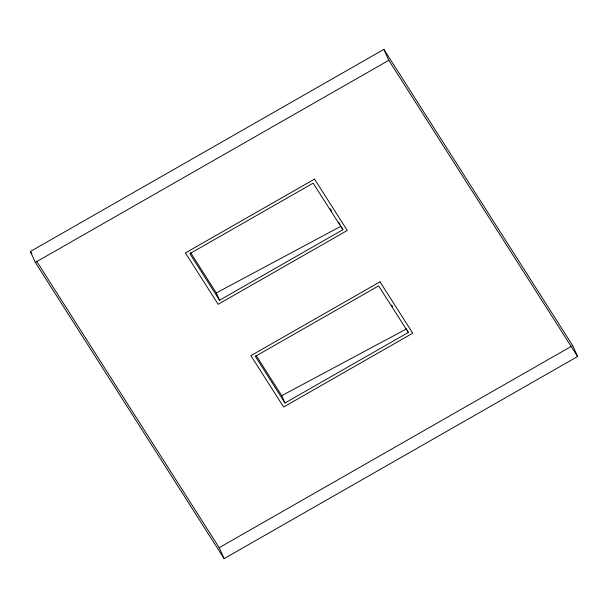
<?xml version="1.0" encoding="UTF-8"?>
<svg xmlns="http://www.w3.org/2000/svg" width="608" height="608" viewBox="0 0 608 608"><rect width="100%" height="100%" fill="white"/><g stroke="black" fill="none" stroke-linecap="round" stroke-linejoin="round"><path stroke-width="0.91" d="M30.4 251.476L383.884 49.377L572.683 345.587L577.6 356.524L224.116 558.623L35.317 262.413L30.4 251.476L31.928 253.878M35.317 262.413L388.801 60.314L383.884 49.377M342.844 229.748L313.15 183.16L189.856 253.658L219.541 300.238L342.844 229.748L341.536 226.83M408.318 332.462L378.624 285.882L255.322 356.379L285.015 402.96L408.318 332.462L407.33 330.273M224.116 558.623L219.199 547.686L571.862 346.058M190.6 252.685L216.266 292.95L340.374 226.548M256.074 355.399L281.74 395.671L406.676 328.814M388.801 60.314L577.6 356.524M330.136 208.726L331.641 211.098M338.686 222.148L340.199 224.519M391.582 305.132L392.586 306.713M36.526 261.083L219.199 547.686M281.74 395.671L285.015 402.96M216.266 292.95L219.541 300.238M314.541 179.117L185.425 252.936L218.158 304.289L347.274 230.47L314.541 179.117M380.008 281.831L250.899 355.65L283.632 407.01L412.741 333.192L380.008 281.831"/></g></svg>
